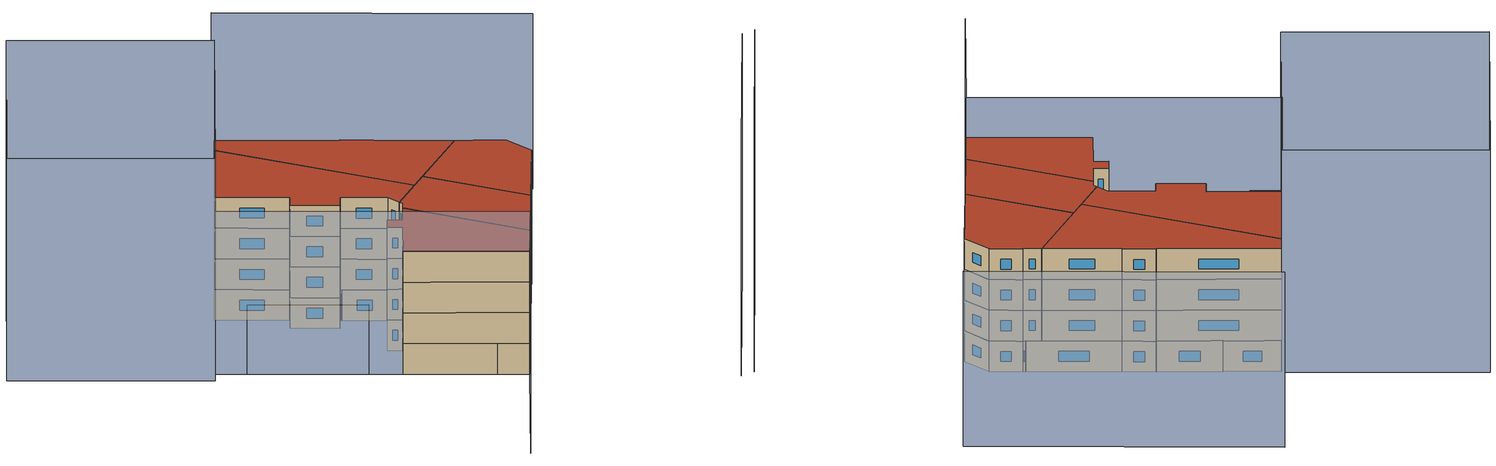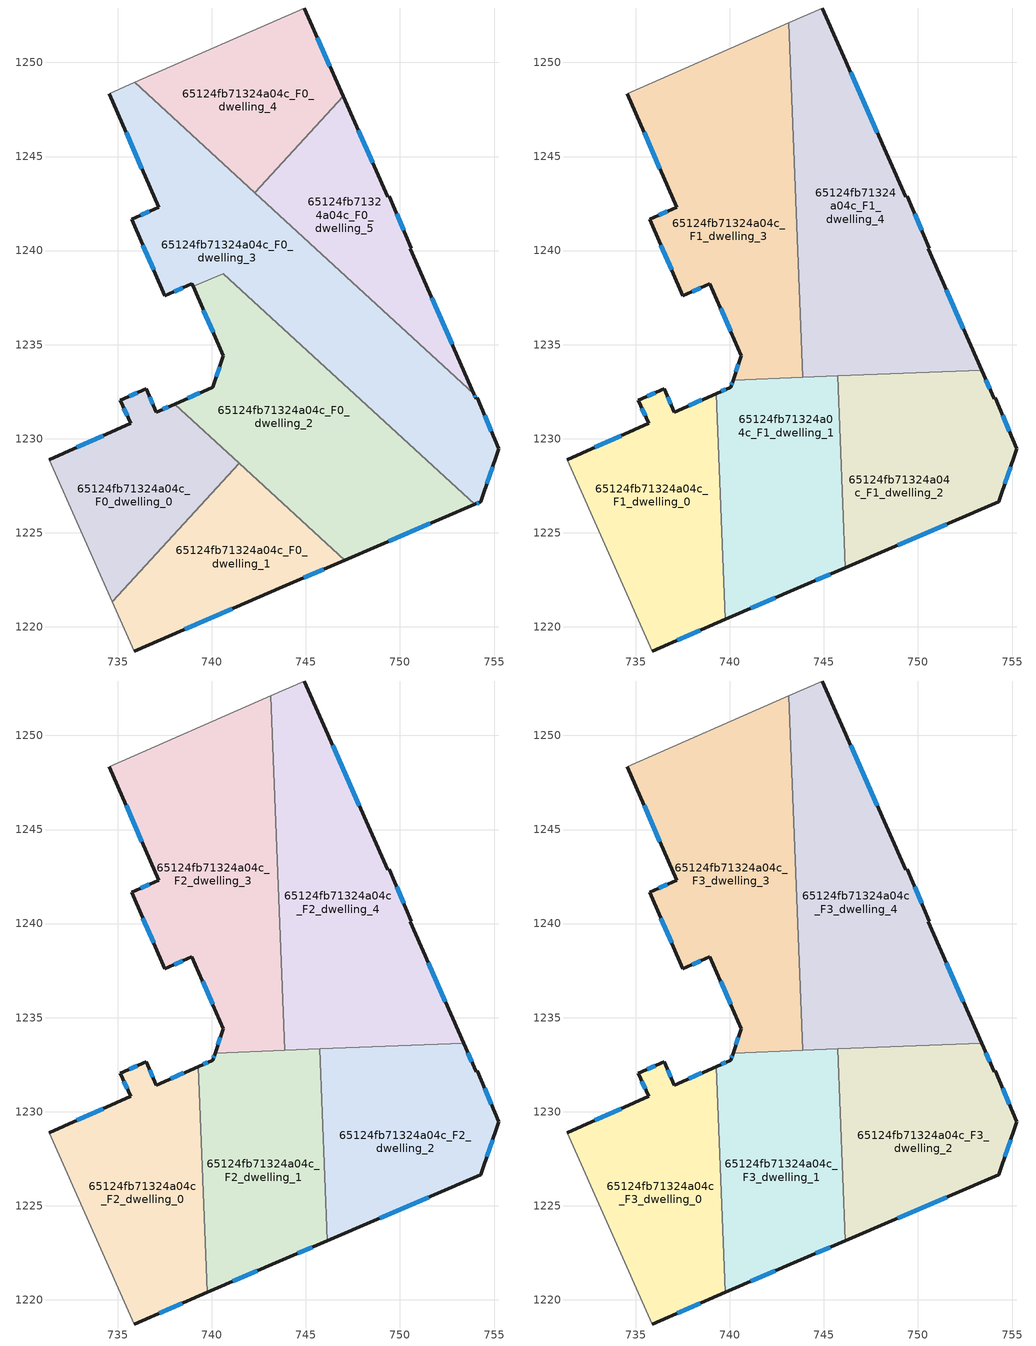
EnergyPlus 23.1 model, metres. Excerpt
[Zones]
65124fb71324a04c_F0_dwelling_0
 floor ground (EU_floor_Construction): 738.02,1231.84 741.46,1228.69 734.71,1221.33 731.35,1228.88 735.69,1230.81 735.14,1232.04 736.51,1232.64 737.05,1231.41 z0
 wall outside (EU_wall_Construction): 738.02,1231.84 737.05,1231.41 736.51,1232.64 735.14,1232.04 735.69,1230.81 731.35,1228.88 z0:3
 wall to 65124fb71324a04c_F0_dwelling_1 (EU_wall_Construction): 734.71,1221.33 741.46,1228.69 z0:3
 wall adiabatic (EU_wall_Construction): 731.35,1228.88 734.71,1221.33 z0:3
 wall to 65124fb71324a04c_F0_dwelling_2 (EU_wall_Construction): 741.46,1228.69 738.02,1231.84 z0:3
 window (EU_Window_Construction): 736.04,1232.44 735.61,1232.24 / 736.87,1231.83 736.69,1232.22 / 737.69,1231.69 737.38,1231.56 / 734.22,1230.15 732.83,1229.54 / 735.33,1231.62 735.5,1231.23 z1.02:1.98
65124fb71324a04c_F0_dwelling_1
 floor ground (EU_floor_Construction): 747.07,1223.54 743.77,1222.13 735.87,1218.71 734.71,1221.33 741.46,1228.69 z0
 wall outside (EU_wall_Construction): 735.87,1218.71 743.77,1222.13 747.07,1223.54 z0:3
 wall adiabatic (EU_wall_Construction): 734.71,1221.33 735.87,1218.71 z0:3
 wall to 65124fb71324a04c_F0_dwelling_2 (EU_wall_Construction): 747.07,1223.54 741.46,1228.69 z0:3
 window (EU_Window_Construction): 744.89,1222.61 745.95,1223.06 / 738.56,1219.87 741.08,1220.97 z1.02:1.98
65124fb71324a04c_F0_dwelling_2
 floor ground (EU_floor_Construction): 753.97,1226.5 747.07,1223.54 738.02,1231.84 740.04,1232.73 740.61,1234.4 739,1238.1 739.14,1238.16 740.6,1238.77 z0
 wall outside (EU_wall_Construction): 747.07,1223.54 753.97,1226.5 / 739,1238.1 740.61,1234.4 740.04,1232.73 738.02,1231.84 z0:3
 wall to 65124fb71324a04c_F0_dwelling_3 (EU_wall_Construction): 753.97,1226.5 740.6,1238.77 739.14,1238.16 739,1238.1 z0:3
 window (EU_Window_Construction): 749.42,1224.55 751.62,1225.5 / 739.35,1232.43 738.71,1232.14 / 740.41,1233.83 740.23,1233.3 / 739.55,1236.84 740.06,1235.66 z1.02:1.98
65124fb71324a04c_F0_dwelling_3
 floor ground (EU_floor_Construction): 753.93,1232.39 754.05,1232.13 754.11,1232.17 755.25,1229.47 754.29,1226.64 753.97,1226.5 740.6,1238.77 739.14,1238.16 739,1238.1 738.94,1238.23 737.5,1237.61 735.73,1241.67 737.17,1242.29 734.54,1248.34 735.89,1248.94 z0
 wall outside (EU_wall_Construction): 734.54,1248.34 737.17,1242.29 735.73,1241.67 737.5,1237.61 738.94,1238.23 739,1238.1 / 753.97,1226.5 754.29,1226.64 755.25,1229.47 754.11,1232.17 754.05,1232.13 753.93,1232.39 z0:3
 wall adiabatic (EU_wall_Construction): 735.89,1248.94 734.54,1248.34 z0:3
 wall to 65124fb71324a04c_F0_dwelling_5 (EU_wall_Construction): 753.93,1232.39 742.28,1243.08 z0:3
 wall to 65124fb71324a04c_F0_dwelling_4 (EU_wall_Construction): 742.28,1243.08 735.89,1248.94 z0:3
 window (EU_Window_Construction): 737.99,1237.82 738.45,1238.02 / 736.33,1240.29 736.9,1238.99 / 736.68,1242.08 736.22,1241.88 / 735.44,1246.28 736.28,1244.35 / 754.01,1232.22 753.97,1232.3 / 754.87,1230.39 754.5,1231.25 / 754.62,1227.6 754.93,1228.51 / 754.08,1226.55 754.18,1226.6 z1.02:1.98
 ceiling adiabatic (EU_roof_Construction): 752.6,1233.61 743.52,1241.93 743.76,1235.87 746.49,1233.37 z3
65124fb71324a04c_F0_dwelling_4
 floor ground (EU_floor_Construction): 744.91,1252.89 746.98,1248.21 742.28,1243.08 735.89,1248.94 z0
 wall outside (EU_wall_Construction): 746.98,1248.21 744.91,1252.89 z0:3
 wall to 65124fb71324a04c_F0_dwelling_5 (EU_wall_Construction): 742.28,1243.08 746.98,1248.21 z0:3
 wall adiabatic (EU_wall_Construction): 744.91,1252.89 735.89,1248.94 z0:3
 window (EU_Window_Construction): 746.28,1249.8 745.61,1251.3 z1.02:1.98
65124fb71324a04c_F0_dwelling_5
 floor ground (EU_floor_Construction): 746.98,1248.21 749.36,1242.85 749.44,1242.88 750.61,1240.14 750.55,1240.11 753.93,1232.39 742.28,1243.08 z0
 wall outside (EU_wall_Construction): 753.93,1232.39 750.55,1240.11 750.61,1240.14 749.44,1242.88 749.36,1242.85 746.98,1248.21 z0:3
 window (EU_Window_Construction): 748.55,1244.68 747.79,1246.39 / 750.21,1241.07 749.84,1241.95 / 752.78,1235.01 751.7,1237.48 z1.02:1.98
65124fb71324a04c_F1_dwelling_0
 floor to 65124fb71324a04c_F0_dwelling_0 (EU_floor_Construction): 738.02,1231.84 739.34,1230.63 739.5,1226.56 734.71,1221.33 731.35,1228.88 735.69,1230.81 735.14,1232.04 736.51,1232.64 737.05,1231.41 z3
 floor to 65124fb71324a04c_F0_dwelling_1 (EU_floor_Construction): 739.5,1226.56 739.75,1220.39 735.87,1218.71 734.71,1221.33 z3
 floor to 65124fb71324a04c_F0_dwelling_2 (EU_floor_Construction): 739.27,1232.39 739.34,1230.63 738.02,1231.84 z3
 wall outside (EU_wall_Construction): 739.27,1232.39 737.05,1231.41 736.51,1232.64 735.14,1232.04 735.69,1230.81 731.35,1228.88 / 735.87,1218.71 739.75,1220.39 z3:6
 wall to 65124fb71324a04c_F1_dwelling_1 (EU_wall_Construction): 739.75,1220.39 739.27,1232.39 z3:6
 wall adiabatic (EU_wall_Construction): 731.35,1228.88 735.87,1218.71 z3:6
 window (EU_Window_Construction): 735.33,1231.62 735.5,1231.23 / 736.04,1232.44 735.61,1232.24 / 736.87,1231.83 736.69,1232.22 / 738.52,1232.06 737.81,1231.75 / 737.19,1219.28 738.43,1219.82 / 734.22,1230.15 732.83,1229.54 z4.02:4.98
65124fb71324a04c_F1_dwelling_1
 floor to 65124fb71324a04c_F0_dwelling_1 (EU_floor_Construction): 746.09,1224.44 746.14,1223.14 743.77,1222.13 739.75,1220.39 739.5,1226.56 741.46,1228.69 z3
 floor to 65124fb71324a04c_F0_dwelling_0 (EU_floor_Construction): 741.46,1228.69 739.5,1226.56 739.34,1230.63 z3
 floor to 65124fb71324a04c_F0_dwelling_2 (EU_floor_Construction): 745.73,1233.34 746.09,1224.44 739.34,1230.63 739.27,1232.39 740.04,1232.73 740.17,1233.12 z3
 wall outside (EU_wall_Construction): 740.17,1233.12 740.04,1232.73 739.27,1232.39 / 739.75,1220.39 743.77,1222.13 746.14,1223.14 z3:6
 wall to 65124fb71324a04c_F1_dwelling_2 (EU_wall_Construction): 746.14,1223.14 745.73,1233.34 z3:6
 wall to 65124fb71324a04c_F1_dwelling_3 (EU_wall_Construction): 743.87,1233.26 740.17,1233.12 z3:6
 wall to 65124fb71324a04c_F1_dwelling_4 (EU_wall_Construction): 745.73,1233.34 743.87,1233.26 z3:6
 window (EU_Window_Construction): 739.78,1232.62 739.53,1232.51 / 740.12,1232.99 740.08,1232.86 / 744.58,1222.47 745.33,1222.8 / 741.12,1220.98 742.4,1221.54 z4.02:4.98
65124fb71324a04c_F1_dwelling_2
 floor to 65124fb71324a04c_F0_dwelling_2 (EU_floor_Construction): 753.97,1226.51 747.07,1223.54 746.09,1224.44 745.73,1233.34 746.49,1233.37 z3
 floor to 65124fb71324a04c_F0_dwelling_1 (EU_floor_Construction): 747.07,1223.54 746.14,1223.14 746.09,1224.44 z3
 floor to 65124fb71324a04c_F0_dwelling_3 (EU_floor_Construction): 753.93,1232.39 754.05,1232.13 754.11,1232.17 755.25,1229.47 754.29,1226.64 753.97,1226.51 746.49,1233.37 752.6,1233.61 z3
 floor to 65124fb71324a04c_F0_dwelling_5 (EU_floor_Construction): 753.38,1233.64 753.93,1232.39 752.6,1233.61 z3
 wall outside (EU_wall_Construction): 746.14,1223.14 754.29,1226.64 755.25,1229.47 754.11,1232.17 754.05,1232.13 753.38,1233.64 z3:6
 wall to 65124fb71324a04c_F1_dwelling_4 (EU_wall_Construction): 753.38,1233.64 745.73,1233.34 z3:6
 window (EU_Window_Construction): 748.91,1224.33 751.52,1225.45 / 753.82,1232.64 753.61,1233.12 / 754.87,1230.39 754.5,1231.25 / 754.62,1227.6 754.93,1228.51 z4.02:4.98
65124fb71324a04c_F1_dwelling_3
 floor to 65124fb71324a04c_F0_dwelling_3 (EU_floor_Construction): 743.52,1241.93 743.76,1235.87 740.6,1238.77 739.14,1238.16 739,1238.1 738.94,1238.23 737.5,1237.61 735.73,1241.67 737.17,1242.29 734.54,1248.34 735.89,1248.94 z3
 floor to 65124fb71324a04c_F0_dwelling_2 (EU_floor_Construction): 743.76,1235.87 743.87,1233.26 740.17,1233.12 740.61,1234.4 739,1238.1 739.14,1238.16 740.6,1238.77 z3
 floor to 65124fb71324a04c_F0_dwelling_4 (EU_floor_Construction): 743.12,1252.11 743.43,1244.33 742.28,1243.08 735.89,1248.94 z3
 floor to 65124fb71324a04c_F0_dwelling_5 (EU_floor_Construction): 743.43,1244.33 743.52,1241.93 742.28,1243.08 z3
 wall outside (EU_wall_Construction): 734.54,1248.34 737.17,1242.29 735.73,1241.67 737.5,1237.61 738.94,1238.23 740.61,1234.4 740.17,1233.12 z3:6
 wall adiabatic (EU_wall_Construction): 743.12,1252.11 734.54,1248.34 z3:6
 wall to 65124fb71324a04c_F1_dwelling_4 (EU_wall_Construction): 743.87,1233.26 743.12,1252.11 z3:6
 window (EU_Window_Construction): 737.99,1237.82 738.45,1238.02 / 736.33,1240.29 736.9,1238.99 / 736.68,1242.08 736.22,1241.88 / 735.44,1246.28 736.28,1244.35 / 740.46,1233.96 740.32,1233.55 / 739.51,1236.93 740.04,1235.71 z4.02:4.98
65124fb71324a04c_F1_dwelling_4
 floor to 65124fb71324a04c_F0_dwelling_4 (EU_floor_Construction): 744.91,1252.89 746.98,1248.21 743.43,1244.33 743.12,1252.11 z3
 floor to 65124fb71324a04c_F0_dwelling_5 (EU_floor_Construction): 746.98,1248.21 749.36,1242.85 749.44,1242.88 750.61,1240.14 750.55,1240.11 753.38,1233.64 752.6,1233.61 743.52,1241.93 743.43,1244.33 z3
 floor to 65124fb71324a04c_F0_dwelling_2 (EU_floor_Construction): 746.49,1233.37 743.87,1233.26 743.76,1235.87 z3
 floor adiabatic (EU_floor_Construction): 752.6,1233.61 746.49,1233.37 743.76,1235.87 743.52,1241.93 z3
 wall outside (EU_wall_Construction): 753.38,1233.64 750.55,1240.11 750.61,1240.14 749.44,1242.88 749.36,1242.85 744.91,1252.89 z3:6
 wall adiabatic (EU_wall_Construction): 744.91,1252.89 743.12,1252.11 z3:6
 window (EU_Window_Construction): 747.84,1246.27 746.42,1249.48 / 750.21,1241.07 749.84,1241.95 / 752.42,1235.84 751.51,1237.91 z4.02:4.98
65124fb71324a04c_F2_dwelling_0
 floor to 65124fb71324a04c_F1_dwelling_0 (EU_floor_Construction): 739.27,1232.39 739.75,1220.39 735.87,1218.71 731.35,1228.88 735.69,1230.81 735.14,1232.04 736.51,1232.64 737.05,1231.41 z6
 wall outside (EU_wall_Construction): 739.27,1232.39 737.05,1231.41 736.51,1232.64 735.14,1232.04 735.69,1230.81 731.35,1228.88 / 735.87,1218.71 739.75,1220.39 z6:9
 wall to 65124fb71324a04c_F2_dwelling_1 (EU_wall_Construction): 739.75,1220.39 739.27,1232.39 z6:9
 wall adiabatic (EU_wall_Construction): 731.35,1228.88 735.87,1218.71 z6:9
 window (EU_Window_Construction): 735.33,1231.62 735.5,1231.23 / 736.04,1232.44 735.61,1232.24 / 736.87,1231.83 736.69,1232.22 / 738.52,1232.06 737.81,1231.75 / 737.19,1219.28 738.43,1219.82 / 734.22,1230.15 732.83,1229.54 z7.02:7.98
65124fb71324a04c_F2_dwelling_1
 floor to 65124fb71324a04c_F1_dwelling_1 (EU_floor_Construction): 745.73,1233.34 746.14,1223.14 743.77,1222.13 739.75,1220.39 739.27,1232.39 740.04,1232.73 740.17,1233.12 z6
 wall outside (EU_wall_Construction): 740.17,1233.12 740.04,1232.73 739.27,1232.39 / 739.75,1220.39 743.77,1222.13 746.14,1223.14 z6:9
 wall to 65124fb71324a04c_F2_dwelling_2 (EU_wall_Construction): 746.14,1223.14 745.73,1233.34 z6:9
 wall to 65124fb71324a04c_F2_dwelling_3 (EU_wall_Construction): 743.87,1233.26 740.17,1233.12 z6:9
 wall to 65124fb71324a04c_F2_dwelling_4 (EU_wall_Construction): 745.73,1233.34 743.87,1233.26 z6:9
 window (EU_Window_Construction): 739.78,1232.62 739.53,1232.51 / 740.12,1232.99 740.08,1232.86 / 744.58,1222.47 745.33,1222.8 / 741.12,1220.98 742.4,1221.54 z7.02:7.98
65124fb71324a04c_F2_dwelling_2
 floor to 65124fb71324a04c_F1_dwelling_2 (EU_floor_Construction): 754.11,1232.17 755.25,1229.47 754.29,1226.64 746.14,1223.14 745.73,1233.34 753.38,1233.64 754.05,1232.13 z6
 wall outside (EU_wall_Construction): 746.14,1223.14 754.29,1226.64 755.25,1229.47 754.11,1232.17 754.05,1232.13 753.38,1233.64 z6:9
 wall to 65124fb71324a04c_F2_dwelling_4 (EU_wall_Construction): 753.38,1233.64 745.73,1233.34 z6:9
 window (EU_Window_Construction): 748.91,1224.33 751.52,1225.45 / 753.82,1232.64 753.61,1233.12 / 754.87,1230.39 754.5,1231.25 / 754.62,1227.6 754.93,1228.51 z7.02:7.98
65124fb71324a04c_F2_dwelling_3
 floor to 65124fb71324a04c_F1_dwelling_3 (EU_floor_Construction): 743.12,1252.11 743.87,1233.26 740.17,1233.12 740.61,1234.4 738.94,1238.23 737.5,1237.61 735.73,1241.67 737.17,1242.29 734.54,1248.34 z6
 wall outside (EU_wall_Construction): 734.54,1248.34 737.17,1242.29 735.73,1241.67 737.5,1237.61 738.94,1238.23 740.61,1234.4 740.17,1233.12 z6:9
 wall adiabatic (EU_wall_Construction): 743.12,1252.11 734.54,1248.34 z6:9
 wall to 65124fb71324a04c_F2_dwelling_4 (EU_wall_Construction): 743.87,1233.26 743.12,1252.11 z6:9
 window (EU_Window_Construction): 737.99,1237.82 738.45,1238.02 / 736.33,1240.29 736.9,1238.99 / 736.68,1242.08 736.22,1241.88 / 735.44,1246.28 736.28,1244.35 / 740.46,1233.96 740.32,1233.55 / 739.51,1236.93 740.04,1235.71 z7.02:7.98
65124fb71324a04c_F2_dwelling_4
 floor to 65124fb71324a04c_F1_dwelling_4 (EU_floor_Construction): 744.91,1252.89 749.36,1242.85 749.44,1242.88 750.61,1240.14 750.55,1240.11 753.38,1233.64 743.87,1233.26 743.12,1252.11 z6
 wall outside (EU_wall_Construction): 753.38,1233.64 750.55,1240.11 750.61,1240.14 749.44,1242.88 749.36,1242.85 744.91,1252.89 z6:9
 wall adiabatic (EU_wall_Construction): 744.91,1252.89 743.12,1252.11 z6:9
 window (EU_Window_Construction): 747.84,1246.27 746.42,1249.48 / 750.21,1241.07 749.84,1241.95 / 752.42,1235.84 751.51,1237.91 z7.02:7.98
65124fb71324a04c_F3_dwelling_0
 floor to 65124fb71324a04c_F2_dwelling_0 (EU_floor_Construction): 739.27,1232.39 739.75,1220.39 735.87,1218.71 731.35,1228.88 735.69,1230.81 735.14,1232.04 736.51,1232.64 737.05,1231.41 z9
 wall outside (EU_wall_Construction): 739.27,1232.39 737.05,1231.41 736.51,1232.64 735.14,1232.04 735.69,1230.81 731.35,1228.88 / 735.87,1218.71 739.75,1220.39 z9:12
 wall to 65124fb71324a04c_F3_dwelling_1 (EU_wall_Construction): 739.75,1220.39 739.27,1232.39 z9:12
 wall adiabatic (EU_wall_Construction): 731.35,1228.88 735.87,1218.71 z9:12
 window (EU_Window_Construction): 735.33,1231.62 735.5,1231.23 / 736.04,1232.44 735.61,1232.24 / 736.87,1231.83 736.69,1232.22 / 738.52,1232.06 737.81,1231.75 / 737.19,1219.28 738.43,1219.82 / 734.22,1230.15 732.83,1229.54 z10.02:10.98
 roof outside (EU_roof_Construction): 739.75,1220.39 739.27,1232.39 737.05,1231.41 736.51,1232.64 735.14,1232.04 735.69,1230.81 731.35,1228.88 735.87,1218.71 z12
65124fb71324a04c_F3_dwelling_1
 floor to 65124fb71324a04c_F2_dwelling_1 (EU_floor_Construction): 745.73,1233.34 746.14,1223.14 743.77,1222.13 739.75,1220.39 739.27,1232.39 740.04,1232.73 740.17,1233.12 z9
 wall outside (EU_wall_Construction): 740.17,1233.12 740.04,1232.73 739.27,1232.39 / 739.75,1220.39 743.77,1222.13 746.14,1223.14 z9:12
 wall to 65124fb71324a04c_F3_dwelling_2 (EU_wall_Construction): 746.14,1223.14 745.73,1233.34 z9:12
 wall to 65124fb71324a04c_F3_dwelling_3 (EU_wall_Construction): 743.87,1233.26 740.17,1233.12 z9:12
 wall to 65124fb71324a04c_F3_dwelling_4 (EU_wall_Construction): 745.73,1233.34 743.87,1233.26 z9:12
 window (EU_Window_Construction): 739.78,1232.62 739.53,1232.51 / 740.12,1232.99 740.08,1232.86 / 744.58,1222.47 745.33,1222.8 / 741.12,1220.98 742.4,1221.54 z10.02:10.98
 roof outside (EU_roof_Construction): 746.14,1223.14 745.73,1233.34 740.17,1233.12 740.04,1232.73 739.27,1232.39 739.75,1220.39 743.77,1222.13 z12
65124fb71324a04c_F3_dwelling_2
 floor to 65124fb71324a04c_F2_dwelling_2 (EU_floor_Construction): 754.11,1232.17 755.25,1229.47 754.29,1226.64 746.14,1223.14 745.73,1233.34 753.38,1233.64 754.05,1232.13 z9
 wall outside (EU_wall_Construction): 746.14,1223.14 754.29,1226.64 755.25,1229.47 754.11,1232.17 754.05,1232.13 753.38,1233.64 z9:12
 wall to 65124fb71324a04c_F3_dwelling_4 (EU_wall_Construction): 753.38,1233.64 745.73,1233.34 z9:12
 window (EU_Window_Construction): 748.91,1224.33 751.52,1225.45 / 753.82,1232.64 753.61,1233.12 / 754.87,1230.39 754.5,1231.25 / 754.62,1227.6 754.93,1228.51 z10.02:10.98
 roof outside (EU_roof_Construction): 754.29,1226.64 755.25,1229.47 754.11,1232.17 754.05,1232.13 753.38,1233.64 745.73,1233.34 746.14,1223.14 z12
65124fb71324a04c_F3_dwelling_3
 floor to 65124fb71324a04c_F2_dwelling_3 (EU_floor_Construction): 743.12,1252.11 743.87,1233.26 740.17,1233.12 740.61,1234.4 738.94,1238.23 737.5,1237.61 735.73,1241.67 737.17,1242.29 734.54,1248.34 z9
 wall outside (EU_wall_Construction): 734.54,1248.34 737.17,1242.29 735.73,1241.67 737.5,1237.61 738.94,1238.23 740.61,1234.4 740.17,1233.12 z9:12
 wall adiabatic (EU_wall_Construction): 743.12,1252.11 734.54,1248.34 z9:12
 wall to 65124fb71324a04c_F3_dwelling_4 (EU_wall_Construction): 743.87,1233.26 743.12,1252.11 z9:12
 window (EU_Window_Construction): 737.99,1237.82 738.45,1238.02 / 736.33,1240.29 736.9,1238.99 / 736.68,1242.08 736.22,1241.88 / 735.44,1246.28 736.28,1244.35 / 740.46,1233.96 740.32,1233.55 / 739.51,1236.93 740.04,1235.71 z10.02:10.98
 roof outside (EU_roof_Construction): 743.87,1233.26 743.12,1252.11 734.54,1248.34 737.17,1242.29 735.73,1241.67 737.5,1237.61 738.94,1238.23 740.61,1234.4 740.17,1233.12 z12
65124fb71324a04c_F3_dwelling_4
 floor to 65124fb71324a04c_F2_dwelling_4 (EU_floor_Construction): 744.91,1252.89 749.36,1242.85 749.44,1242.88 750.61,1240.14 750.55,1240.11 753.38,1233.64 743.87,1233.26 743.12,1252.11 z9
 wall outside (EU_wall_Construction): 753.38,1233.64 750.55,1240.11 750.61,1240.14 749.44,1242.88 749.36,1242.85 744.91,1252.89 z9:12
 wall adiabatic (EU_wall_Construction): 744.91,1252.89 743.12,1252.11 z9:12
 window (EU_Window_Construction): 747.84,1246.27 746.42,1249.48 / 750.21,1241.07 749.84,1241.95 / 752.42,1235.84 751.51,1237.91 z10.02:10.98
 roof outside (EU_roof_Construction): 753.38,1233.64 750.55,1240.11 750.61,1240.14 749.44,1242.88 749.36,1242.85 744.91,1252.89 743.12,1252.11 743.87,1233.26 z12
shading: 743.06,1201.65 763.59,1210.59 z0:22.4; 730.14,1231.63 724.65,1244 / 724.65,1244 730.21,1246.47 / 730.21,1246.47 735.7,1234.1 / 735.7,1234.1 730.14,1231.63 z0:6.8; 769.76,1233.34 758.59,1259.21 z0:17.1; 716.22,1260.15 737.69,1269.67 / 737.69,1269.67 745.09,1252.98 / 745.09,1252.98 723.62,1243.46 / 723.62,1243.46 716.22,1260.15 z0:21.7; 724.63,1244.06 735.87,1218.71 / 735.87,1218.71 721.48,1212.33 z0:15.9
[Building]
EU S2 Campaign: North Axis=0; Terrain=City; Solar Distribution=FullExterior
[Site:Location]
Vienna: Latitude=48; Longitude=16.5; Time Zone=1; Elevation=183
[SizingPeriod:WeatherFileDays]
AnnualSizingPeriod: Begin Month=1; Begin Day of Month=1; End Month=12; End Day of Month=31; Day of Week for Start Day=Monday; Use Weather File Daylight Saving Period=No; Use Weather File Rain and Snow Indicators=No
[MATERIAL]
EU_InternalMass_Material: Roughness=MediumRough; Thickness=0.1; Conductivity=1; Density=1800; Specific Heat=900; Thermal Absorptance=0.9; Solar Absorptance=0.7; Visible Absorptance=0.7
[MATERIAL:NOMASS] Roughness=MediumRough; Thermal Absorptance=0.9; Solar Absorptance=0.7; Visible Absorptance=0.7
Name | Thermal Resistance
EU_wall_NoMass | 0.942466
EU_roof_NoMass | 0.551687
EU_floor_NoMass | 0.66527
[WINDOWMATERIAL:SIMPLEGLAZINGSYSTEM]
EU_Window_SimpleGlazing: UFactor=2.03367; Solar Heat Gain Coefficient=0.65; Visible Transmittance=0.65
[CONSTRUCTION]
EU_wall_Construction: EU_wall_NoMass
EU_roof_Construction: EU_roof_NoMass
EU_floor_Construction: EU_floor_NoMass
EU_Window_Construction: EU_Window_SimpleGlazing
EU_InternalMass_Construction: EU_InternalMass_Material
[ZONE] Type=1; Multiplier=1; Ceiling Height=autocalculate; Floor Area=autocalculate; Part of Total Floor Area=Yes
Name | Volume
65124fb71324a04c_F0_dwelling_0 | 166.239
65124fb71324a04c_F1_dwelling_0; 65124fb71324a04c_F2_dwelling_0; 65124fb71324a04c_F3_dwelling_0 | 221.669
65124fb71324a04c_F0_dwelling_1 | 166.236
65124fb71324a04c_F1_dwelling_1; 65124fb71324a04c_F2_dwelling_1; 65124fb71324a04c_F3_dwelling_1 | 221.663
65124fb71324a04c_F0_dwelling_2 | 301.867
65124fb71324a04c_F1_dwelling_2; 65124fb71324a04c_F2_dwelling_2; 65124fb71324a04c_F3_dwelling_2 | 221.68
65124fb71324a04c_F0_dwelling_3 | 363.081
65124fb71324a04c_F1_dwelling_3; 65124fb71324a04c_F2_dwelling_3; 65124fb71324a04c_F3_dwelling_3 | 332.487
65124fb71324a04c_F0_dwelling_4 | 166.274
65124fb71324a04c_F1_dwelling_4; 65124fb71324a04c_F2_dwelling_4; 65124fb71324a04c_F3_dwelling_4 | 332.489
65124fb71324a04c_F0_dwelling_5 | 166.266
[INTERNALMASS] Construction=EU_InternalMass_Construction
Name | Zone or ZoneList | Surface Area
65124fb71324a04c_F0_dwelling_0_EU_InternalMass | 65124fb71324a04c_F0_dwelling_0 | 55.4127
65124fb71324a04c_F0_dwelling_1_EU_InternalMass | 65124fb71324a04c_F0_dwelling_1 | 55.4116
65124fb71324a04c_F0_dwelling_2_EU_InternalMass | 65124fb71324a04c_F0_dwelling_2 | 100.621
65124fb71324a04c_F0_dwelling_3_EU_InternalMass | 65124fb71324a04c_F0_dwelling_3 | 121.025
65124fb71324a04c_F0_dwelling_4_EU_InternalMass | 65124fb71324a04c_F0_dwelling_4 | 55.425
65124fb71324a04c_F0_dwelling_5_EU_InternalMass | 65124fb71324a04c_F0_dwelling_5 | 55.4222
65124fb71324a04c_F1_dwelling_0_EU_InternalMass | 65124fb71324a04c_F1_dwelling_0 | 73.8896
65124fb71324a04c_F1_dwelling_1_EU_InternalMass | 65124fb71324a04c_F1_dwelling_1 | 73.8877
65124fb71324a04c_F1_dwelling_2_EU_InternalMass | 65124fb71324a04c_F1_dwelling_2 | 73.8926
65124fb71324a04c_F1_dwelling_3_EU_InternalMass | 65124fb71324a04c_F1_dwelling_3 | 110.829
65124fb71324a04c_F1_dwelling_4_EU_InternalMass | 65124fb71324a04c_F1_dwelling_4 | 110.829
65124fb71324a04c_F2_dwelling_0_EU_InternalMass | 65124fb71324a04c_F2_dwelling_0 | 73.8896
65124fb71324a04c_F2_dwelling_1_EU_InternalMass | 65124fb71324a04c_F2_dwelling_1 | 73.8877
65124fb71324a04c_F2_dwelling_2_EU_InternalMass | 65124fb71324a04c_F2_dwelling_2 | 73.8926
65124fb71324a04c_F2_dwelling_3_EU_InternalMass | 65124fb71324a04c_F2_dwelling_3 | 110.829
65124fb71324a04c_F2_dwelling_4_EU_InternalMass | 65124fb71324a04c_F2_dwelling_4 | 110.829
65124fb71324a04c_F3_dwelling_0_EU_InternalMass | 65124fb71324a04c_F3_dwelling_0 | 73.8896
65124fb71324a04c_F3_dwelling_1_EU_InternalMass | 65124fb71324a04c_F3_dwelling_1 | 73.8877
65124fb71324a04c_F3_dwelling_2_EU_InternalMass | 65124fb71324a04c_F3_dwelling_2 | 73.8926
65124fb71324a04c_F3_dwelling_3_EU_InternalMass | 65124fb71324a04c_F3_dwelling_3 | 110.829
65124fb71324a04c_F3_dwelling_4_EU_InternalMass | 65124fb71324a04c_F3_dwelling_4 | 110.829
[OTHEREQUIPMENT] Fuel Type=Electricity; Design Level Calculation Method=Watts/Area; Power per Zone Floor Area=1; Fraction Latent=0; Fraction Radiant=0; Fraction Lost=0; Carbon Dioxide Generation Rate=0; EndUse Subcategory=EU_Step8_InternalGains
Name | Zone or ZoneList or Space or SpaceList | Schedule
EU_Step8_InternalGain_65124fb71324a04c_F0_dwelling_0_f000 | 65124fb71324a04c_F0_dwelling_0 | EU_Step8_GainSchedule_65124fb71324a04c_F0_dwelling_0_f000
EU_Step8_InternalGain_65124fb71324a04c_F0_dwelling_1_f000 | 65124fb71324a04c_F0_dwelling_1 | EU_Step8_GainSchedule_65124fb71324a04c_F0_dwelling_1_f000
EU_Step8_InternalGain_65124fb71324a04c_F0_dwelling_2_f000 | 65124fb71324a04c_F0_dwelling_2 | EU_Step8_GainSchedule_65124fb71324a04c_F0_dwelling_2_f000
EU_Step8_InternalGain_65124fb71324a04c_F0_dwelling_3_f000 | 65124fb71324a04c_F0_dwelling_3 | EU_Step8_GainSchedule_65124fb71324a04c_F0_dwelling_3_f000
EU_Step8_InternalGain_65124fb71324a04c_F0_dwelling_4_f000 | 65124fb71324a04c_F0_dwelling_4 | EU_Step8_GainSchedule_65124fb71324a04c_F0_dwelling_4_f000
EU_Step8_InternalGain_65124fb71324a04c_F0_dwelling_5_f000 | 65124fb71324a04c_F0_dwelling_5 | EU_Step8_GainSchedule_65124fb71324a04c_F0_dwelling_5_f000
EU_Step8_InternalGain_65124fb71324a04c_F1_dwelling_0_f000 | 65124fb71324a04c_F1_dwelling_0 | EU_Step8_GainSchedule_65124fb71324a04c_F1_dwelling_0_f000
EU_Step8_InternalGain_65124fb71324a04c_F1_dwelling_1_f000 | 65124fb71324a04c_F1_dwelling_1 | EU_Step8_GainSchedule_65124fb71324a04c_F1_dwelling_1_f000
EU_Step8_InternalGain_65124fb71324a04c_F1_dwelling_2_f000 | 65124fb71324a04c_F1_dwelling_2 | EU_Step8_GainSchedule_65124fb71324a04c_F1_dwelling_2_f000
EU_Step8_InternalGain_65124fb71324a04c_F1_dwelling_3_f000 | 65124fb71324a04c_F1_dwelling_3 | EU_Step8_GainSchedule_65124fb71324a04c_F1_dwelling_3_f000
EU_Step8_InternalGain_65124fb71324a04c_F1_dwelling_4_f000 | 65124fb71324a04c_F1_dwelling_4 | EU_Step8_GainSchedule_65124fb71324a04c_F1_dwelling_4_f000
EU_Step8_InternalGain_65124fb71324a04c_F2_dwelling_0_f000 | 65124fb71324a04c_F2_dwelling_0 | EU_Step8_GainSchedule_65124fb71324a04c_F2_dwelling_0_f000
EU_Step8_InternalGain_65124fb71324a04c_F2_dwelling_1_f000 | 65124fb71324a04c_F2_dwelling_1 | EU_Step8_GainSchedule_65124fb71324a04c_F2_dwelling_1_f000
EU_Step8_InternalGain_65124fb71324a04c_F2_dwelling_2_f000 | 65124fb71324a04c_F2_dwelling_2 | EU_Step8_GainSchedule_65124fb71324a04c_F2_dwelling_2_f000
EU_Step8_InternalGain_65124fb71324a04c_F2_dwelling_3_f000 | 65124fb71324a04c_F2_dwelling_3 | EU_Step8_GainSchedule_65124fb71324a04c_F2_dwelling_3_f000
EU_Step8_InternalGain_65124fb71324a04c_F2_dwelling_4_f000 | 65124fb71324a04c_F2_dwelling_4 | EU_Step8_GainSchedule_65124fb71324a04c_F2_dwelling_4_f000
EU_Step8_InternalGain_65124fb71324a04c_F3_dwelling_0_f000 | 65124fb71324a04c_F3_dwelling_0 | EU_Step8_GainSchedule_65124fb71324a04c_F3_dwelling_0_f000
EU_Step8_InternalGain_65124fb71324a04c_F3_dwelling_1_f000 | 65124fb71324a04c_F3_dwelling_1 | EU_Step8_GainSchedule_65124fb71324a04c_F3_dwelling_1_f000
EU_Step8_InternalGain_65124fb71324a04c_F3_dwelling_2_f000 | 65124fb71324a04c_F3_dwelling_2 | EU_Step8_GainSchedule_65124fb71324a04c_F3_dwelling_2_f000
EU_Step8_InternalGain_65124fb71324a04c_F3_dwelling_3_f000 | 65124fb71324a04c_F3_dwelling_3 | EU_Step8_GainSchedule_65124fb71324a04c_F3_dwelling_3_f000
EU_Step8_InternalGain_65124fb71324a04c_F3_dwelling_4_f000 | 65124fb71324a04c_F3_dwelling_4 | EU_Step8_GainSchedule_65124fb71324a04c_F3_dwelling_4_f000
[ZONEVENTILATION:DESIGNFLOWRATE] Schedule=EU_AlwaysOn; Design Flow Rate Calculation Method=AirChanges/Hour; Air Changes per Hour=0.530523; Ventilation Type=Natural; Fan Pressure Rise=0; Fan Total Efficiency=1; Constant Term Coefficient=1; Temperature Term Coefficient=0; Velocity Term Coefficient=0; Velocity Squared Term Coefficient=0; Minimum Indoor Temperature=-100; Maximum Indoor Temperature=100; Delta Temperature=-100; Minimum Outdoor Temperature=-100; Maximum Outdoor Temperature=100; Maximum Wind Speed=40
Name | Zone or ZoneList or Space or SpaceList
EU_ConstantAir_65124fb71324a04c_F0_dwelling_0 | 65124fb71324a04c_F0_dwelling_0
EU_ConstantAir_65124fb71324a04c_F0_dwelling_1 | 65124fb71324a04c_F0_dwelling_1
EU_ConstantAir_65124fb71324a04c_F0_dwelling_2 | 65124fb71324a04c_F0_dwelling_2
EU_ConstantAir_65124fb71324a04c_F0_dwelling_3 | 65124fb71324a04c_F0_dwelling_3
EU_ConstantAir_65124fb71324a04c_F0_dwelling_4 | 65124fb71324a04c_F0_dwelling_4
EU_ConstantAir_65124fb71324a04c_F0_dwelling_5 | 65124fb71324a04c_F0_dwelling_5
EU_ConstantAir_65124fb71324a04c_F1_dwelling_0 | 65124fb71324a04c_F1_dwelling_0
EU_ConstantAir_65124fb71324a04c_F1_dwelling_1 | 65124fb71324a04c_F1_dwelling_1
EU_ConstantAir_65124fb71324a04c_F1_dwelling_2 | 65124fb71324a04c_F1_dwelling_2
EU_ConstantAir_65124fb71324a04c_F1_dwelling_3 | 65124fb71324a04c_F1_dwelling_3
EU_ConstantAir_65124fb71324a04c_F1_dwelling_4 | 65124fb71324a04c_F1_dwelling_4
EU_ConstantAir_65124fb71324a04c_F2_dwelling_0 | 65124fb71324a04c_F2_dwelling_0
EU_ConstantAir_65124fb71324a04c_F2_dwelling_1 | 65124fb71324a04c_F2_dwelling_1
EU_ConstantAir_65124fb71324a04c_F2_dwelling_2 | 65124fb71324a04c_F2_dwelling_2
EU_ConstantAir_65124fb71324a04c_F2_dwelling_3 | 65124fb71324a04c_F2_dwelling_3
EU_ConstantAir_65124fb71324a04c_F2_dwelling_4 | 65124fb71324a04c_F2_dwelling_4
EU_ConstantAir_65124fb71324a04c_F3_dwelling_0 | 65124fb71324a04c_F3_dwelling_0
EU_ConstantAir_65124fb71324a04c_F3_dwelling_1 | 65124fb71324a04c_F3_dwelling_1
EU_ConstantAir_65124fb71324a04c_F3_dwelling_2 | 65124fb71324a04c_F3_dwelling_2
EU_ConstantAir_65124fb71324a04c_F3_dwelling_3 | 65124fb71324a04c_F3_dwelling_3
EU_ConstantAir_65124fb71324a04c_F3_dwelling_4 | 65124fb71324a04c_F3_dwelling_4
[HVACTEMPLATE:THERMOSTAT] Constant Heating Setpoint=20; Constant Cooling Setpoint=50
EU_HeatOnly_65124fb71324a04c_F0_dwelling_0; EU_HeatOnly_65124fb71324a04c_F0_dwelling_1; EU_HeatOnly_65124fb71324a04c_F0_dwelling_2; EU_HeatOnly_65124fb71324a04c_F0_dwelling_3; EU_HeatOnly_65124fb71324a04c_F0_dwelling_4; EU_HeatOnly_65124fb71324a04c_F0_dwelling_5; EU_HeatOnly_65124fb71324a04c_F1_dwelling_0; EU_HeatOnly_65124fb71324a04c_F1_dwelling_1; EU_HeatOnly_65124fb71324a04c_F1_dwelling_2; EU_HeatOnly_65124fb71324a04c_F1_dwelling_3; EU_HeatOnly_65124fb71324a04c_F1_dwelling_4; EU_HeatOnly_65124fb71324a04c_F2_dwelling_0; EU_HeatOnly_65124fb71324a04c_F2_dwelling_1; EU_HeatOnly_65124fb71324a04c_F2_dwelling_2; EU_HeatOnly_65124fb71324a04c_F2_dwelling_3; EU_HeatOnly_65124fb71324a04c_F2_dwelling_4; EU_HeatOnly_65124fb71324a04c_F3_dwelling_0; EU_HeatOnly_65124fb71324a04c_F3_dwelling_1; EU_HeatOnly_65124fb71324a04c_F3_dwelling_2; EU_HeatOnly_65124fb71324a04c_F3_dwelling_3; EU_HeatOnly_65124fb71324a04c_F3_dwelling_4
[HVACTEMPLATE:ZONE:IDEALLOADSAIRSYSTEM] System Availability Schedule=EU_AlwaysOn; Maximum Heating Supply Air Temperature=50; Minimum Cooling Supply Air Temperature=13; Maximum Heating Supply Air Humidity Ratio=0.0156; Minimum Cooling Supply Air Humidity Ratio=0.0077; Heating Limit=NoLimit; Cooling Limit=NoLimit; Heating Availability Schedule=EU_AlwaysOn; Cooling Availability Schedule=EU_CoolingOff; Dehumidification Control Type=ConstantSensibleHeatRatio; Cooling Sensible Heat Ratio=0.7; Dehumidification Setpoint=60; Humidification Control Type=None; Humidification Setpoint=30; Outdoor Air Method=None; Outdoor Air Flow Rate per Person=0.00944; Outdoor Air Flow Rate per Zone Floor Area=0; Outdoor Air Flow Rate per Zone=0; Demand Controlled Ventilation Type=None; Outdoor Air Economizer Type=NoEconomizer; Heat Recovery Type=None; Sensible Heat Recovery Effectiveness=0.7; Latent Heat Recovery Effectiveness=0.65
Name | Template Thermostat
65124fb71324a04c_F0_dwelling_0 | EU_HeatOnly_65124fb71324a04c_F0_dwelling_0
65124fb71324a04c_F0_dwelling_1 | EU_HeatOnly_65124fb71324a04c_F0_dwelling_1
65124fb71324a04c_F0_dwelling_2 | EU_HeatOnly_65124fb71324a04c_F0_dwelling_2
65124fb71324a04c_F0_dwelling_3 | EU_HeatOnly_65124fb71324a04c_F0_dwelling_3
65124fb71324a04c_F0_dwelling_4 | EU_HeatOnly_65124fb71324a04c_F0_dwelling_4
65124fb71324a04c_F0_dwelling_5 | EU_HeatOnly_65124fb71324a04c_F0_dwelling_5
65124fb71324a04c_F1_dwelling_0 | EU_HeatOnly_65124fb71324a04c_F1_dwelling_0
65124fb71324a04c_F1_dwelling_1 | EU_HeatOnly_65124fb71324a04c_F1_dwelling_1
65124fb71324a04c_F1_dwelling_2 | EU_HeatOnly_65124fb71324a04c_F1_dwelling_2
65124fb71324a04c_F1_dwelling_3 | EU_HeatOnly_65124fb71324a04c_F1_dwelling_3
65124fb71324a04c_F1_dwelling_4 | EU_HeatOnly_65124fb71324a04c_F1_dwelling_4
65124fb71324a04c_F2_dwelling_0 | EU_HeatOnly_65124fb71324a04c_F2_dwelling_0
65124fb71324a04c_F2_dwelling_1 | EU_HeatOnly_65124fb71324a04c_F2_dwelling_1
65124fb71324a04c_F2_dwelling_2 | EU_HeatOnly_65124fb71324a04c_F2_dwelling_2
65124fb71324a04c_F2_dwelling_3 | EU_HeatOnly_65124fb71324a04c_F2_dwelling_3
65124fb71324a04c_F2_dwelling_4 | EU_HeatOnly_65124fb71324a04c_F2_dwelling_4
65124fb71324a04c_F3_dwelling_0 | EU_HeatOnly_65124fb71324a04c_F3_dwelling_0
65124fb71324a04c_F3_dwelling_1 | EU_HeatOnly_65124fb71324a04c_F3_dwelling_1
65124fb71324a04c_F3_dwelling_2 | EU_HeatOnly_65124fb71324a04c_F3_dwelling_2
65124fb71324a04c_F3_dwelling_3 | EU_HeatOnly_65124fb71324a04c_F3_dwelling_3
65124fb71324a04c_F3_dwelling_4 | EU_HeatOnly_65124fb71324a04c_F3_dwelling_4
[SIZING:ZONE] Zone Cooling Design Supply Air Temperature Input Method=SupplyAirTemperature; Zone Cooling Design Supply Air Temperature=13; Zone Heating Design Supply Air Temperature Input Method=SupplyAirTemperature; Zone Heating Design Supply Air Temperature=50; Zone Cooling Design Supply Air Humidity Ratio=0.008; Zone Heating Design Supply Air Humidity Ratio=0.008; Cooling Design Air Flow Method=DesignDay; Cooling Design Air Flow Rate=0; Cooling Minimum Air Flow per Zone Floor Area=0.000762; Cooling Minimum Air Flow=0; Cooling Minimum Air Flow Fraction=0.2; Heating Design Air Flow Method=DesignDay; Heating Design Air Flow Rate=0; Heating Maximum Air Flow per Zone Floor Area=0.002032; Heating Maximum Air Flow=0.141576; Heating Maximum Air Flow Fraction=0.3; Account for Dedicated Outdoor Air System=No; Dedicated Outdoor Air System Control Strategy=NeutralSupplyAir; Dedicated Outdoor Air Low Setpoint Temperature for Design=autosize; Dedicated Outdoor Air High Setpoint Temperature for Design=autosize; Zone Load Sizing Method=Sensible Load Only No Latent Load; Zone Latent Cooling Design Supply Air Humidity Ratio Input Method=HumidityRatioDifference; Zone Cooling Design Supply Air Humidity Ratio Difference=0.005; Zone Latent Heating Design Supply Air Humidity Ratio Input Method=HumidityRatioDifference; Zone Humidification Design Supply Air Humidity Ratio Difference=0.005
65124fb71324a04c_F0_dwelling_0; 65124fb71324a04c_F0_dwelling_1; 65124fb71324a04c_F0_dwelling_2; 65124fb71324a04c_F0_dwelling_3; 65124fb71324a04c_F0_dwelling_4; 65124fb71324a04c_F0_dwelling_5; 65124fb71324a04c_F1_dwelling_0; 65124fb71324a04c_F1_dwelling_1; 65124fb71324a04c_F1_dwelling_2; 65124fb71324a04c_F1_dwelling_3; 65124fb71324a04c_F1_dwelling_4; 65124fb71324a04c_F2_dwelling_0; 65124fb71324a04c_F2_dwelling_1; 65124fb71324a04c_F2_dwelling_2; 65124fb71324a04c_F2_dwelling_3; 65124fb71324a04c_F2_dwelling_4; 65124fb71324a04c_F3_dwelling_0; 65124fb71324a04c_F3_dwelling_1; 65124fb71324a04c_F3_dwelling_2; 65124fb71324a04c_F3_dwelling_3; 65124fb71324a04c_F3_dwelling_4
[SCHEDULE:CONSTANT]
Name | Hourly Value
EU_AlwaysOn | 1
EU_CoolingOff | 0
[SCHEDULE:FILE] Column Number=1; Rows to Skip at Top=0; Number of Hours of Data=8760; Column Separator=Comma; Interpolate to Timestep=No; Minutes per Item=60; Adjust Schedule for Daylight Savings=Yes
Name | File
EU_Step8_GainSchedule_65124fb71324a04c_F0_dwelling_0_f000 | ../../schedules/65124fb71324a04c/65124fb71324a04c_F0_dwelling_0_f000_gain.csv
EU_Step8_GainSchedule_65124fb71324a04c_F0_dwelling_1_f000 | ../../schedules/65124fb71324a04c/65124fb71324a04c_F0_dwelling_1_f000_gain.csv
EU_Step8_GainSchedule_65124fb71324a04c_F0_dwelling_2_f000 | ../../schedules/65124fb71324a04c/65124fb71324a04c_F0_dwelling_2_f000_gain.csv
EU_Step8_GainSchedule_65124fb71324a04c_F0_dwelling_3_f000 | ../../schedules/65124fb71324a04c/65124fb71324a04c_F0_dwelling_3_f000_gain.csv
EU_Step8_GainSchedule_65124fb71324a04c_F0_dwelling_4_f000 | ../../schedules/65124fb71324a04c/65124fb71324a04c_F0_dwelling_4_f000_gain.csv
EU_Step8_GainSchedule_65124fb71324a04c_F0_dwelling_5_f000 | ../../schedules/65124fb71324a04c/65124fb71324a04c_F0_dwelling_5_f000_gain.csv
EU_Step8_GainSchedule_65124fb71324a04c_F1_dwelling_0_f000 | ../../schedules/65124fb71324a04c/65124fb71324a04c_F1_dwelling_0_f000_gain.csv
EU_Step8_GainSchedule_65124fb71324a04c_F1_dwelling_1_f000 | ../../schedules/65124fb71324a04c/65124fb71324a04c_F1_dwelling_1_f000_gain.csv
EU_Step8_GainSchedule_65124fb71324a04c_F1_dwelling_2_f000 | ../../schedules/65124fb71324a04c/65124fb71324a04c_F1_dwelling_2_f000_gain.csv
EU_Step8_GainSchedule_65124fb71324a04c_F1_dwelling_3_f000 | ../../schedules/65124fb71324a04c/65124fb71324a04c_F1_dwelling_3_f000_gain.csv
EU_Step8_GainSchedule_65124fb71324a04c_F1_dwelling_4_f000 | ../../schedules/65124fb71324a04c/65124fb71324a04c_F1_dwelling_4_f000_gain.csv
EU_Step8_GainSchedule_65124fb71324a04c_F2_dwelling_0_f000 | ../../schedules/65124fb71324a04c/65124fb71324a04c_F2_dwelling_0_f000_gain.csv
EU_Step8_GainSchedule_65124fb71324a04c_F2_dwelling_1_f000 | ../../schedules/65124fb71324a04c/65124fb71324a04c_F2_dwelling_1_f000_gain.csv
EU_Step8_GainSchedule_65124fb71324a04c_F2_dwelling_2_f000 | ../../schedules/65124fb71324a04c/65124fb71324a04c_F2_dwelling_2_f000_gain.csv
EU_Step8_GainSchedule_65124fb71324a04c_F2_dwelling_3_f000 | ../../schedules/65124fb71324a04c/65124fb71324a04c_F2_dwelling_3_f000_gain.csv
EU_Step8_GainSchedule_65124fb71324a04c_F2_dwelling_4_f000 | ../../schedules/65124fb71324a04c/65124fb71324a04c_F2_dwelling_4_f000_gain.csv
EU_Step8_GainSchedule_65124fb71324a04c_F3_dwelling_0_f000 | ../../schedules/65124fb71324a04c/65124fb71324a04c_F3_dwelling_0_f000_gain.csv
EU_Step8_GainSchedule_65124fb71324a04c_F3_dwelling_1_f000 | ../../schedules/65124fb71324a04c/65124fb71324a04c_F3_dwelling_1_f000_gain.csv
EU_Step8_GainSchedule_65124fb71324a04c_F3_dwelling_2_f000 | ../../schedules/65124fb71324a04c/65124fb71324a04c_F3_dwelling_2_f000_gain.csv
EU_Step8_GainSchedule_65124fb71324a04c_F3_dwelling_3_f000 | ../../schedules/65124fb71324a04c/65124fb71324a04c_F3_dwelling_3_f000_gain.csv
EU_Step8_GainSchedule_65124fb71324a04c_F3_dwelling_4_f000 | ../../schedules/65124fb71324a04c/65124fb71324a04c_F3_dwelling_4_f000_gain.csv
